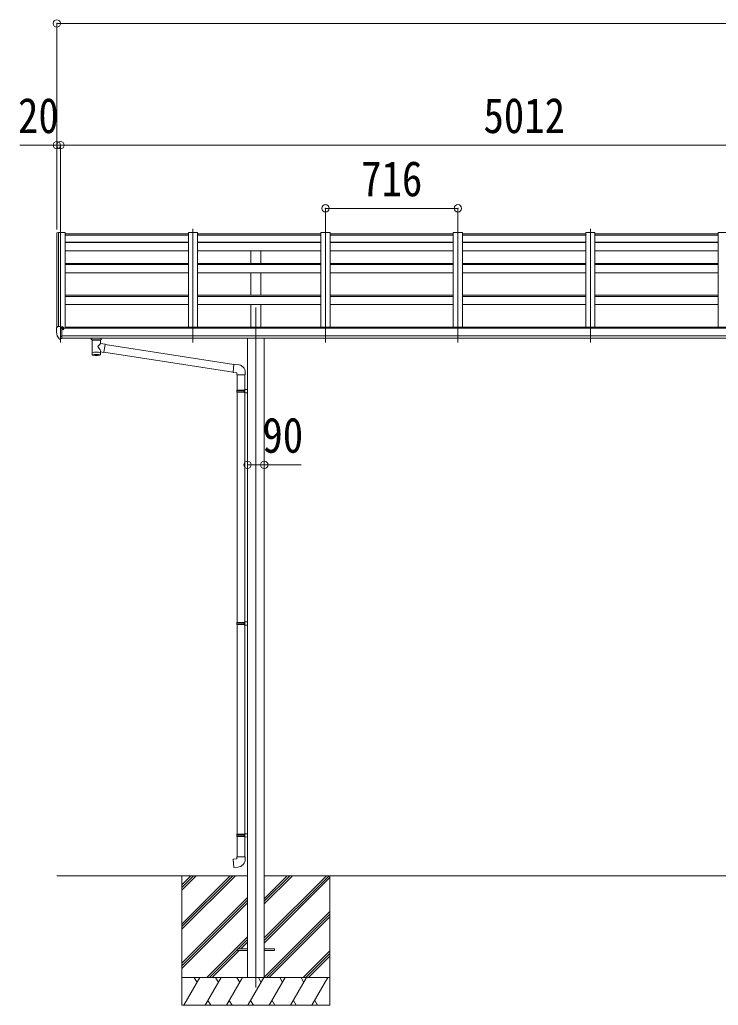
# Model space of a CAD drawing. Units: millimetres at full size, sheet at 1:40; some dimension numbers follow another scale. Extents: x -11181 to 11305, y -7804 to 7716.
# Drawn here: x 583 to 4359, y -4954 to 373 of the extents above; entities that cross this region are included whole.
import ezdxf
from ezdxf.enums import TextEntityAlignment as Align

# ---------------------------------------------------------------- set-up
doc = ezdxf.new("R2010")
doc.units = ezdxf.units.MM
doc.header["$LTSCALE"] = 40
doc.header["$PDMODE"] = 32
doc.header["$PDSIZE"] = 40
for name, color, linetype, lineweight in [('0-0_0', 7, 'Continuous', 9), ('0-1_本体', 4, 'Continuous', 9), ('0-2_部品', 7, 'Continuous', 9), ('0-8_PARTS2', 7, 'Continuous', 9), ('0-A_寸法', 6, 'Continuous', 9)]:
    doc.layers.add(name, color=color, linetype=linetype, lineweight=lineweight)
doc.styles.add('ＭＳ ゴシック', font='')
doc.styles.get('ＭＳ ゴシック').set_extended_font_data('MS Gothic')

msp = doc.modelspace()

# ---------------------------------------------------------------- linework, layer by layer
at = {"layer": '0-0_0'}
for p, q in [((783.69, -4254.08), (1814.49, -4254.08)), ((1459.69, -4254.08), (1459.69, -4954.08)), ((1459.69, -4514.81), (1720.42, -4254.08)), ((1459.69, -4528.95), (1734.56, -4254.08)), ((1459.69, -4543.09), (1748.7, -4254.08)), ((1459.69, -4330.96), (1536.57, -4254.08)), ((1459.69, -4316.82), (1522.43, -4254.08)), ((1459.69, -4302.68), (1508.29, -4254.08)), ((1904.89, -4590.11), (2240.92, -4254.08)), ((1904.89, -4604.25), (2255.06, -4254.08)), ((1904.89, -4406.26), (2057.07, -4254.08)), ((1904.89, -4392.12), (2042.93, -4254.08)), ((1904.89, -4377.97), (2028.79, -4254.08)), ((1904.89, -4254.08), (4714.49, -4254.08)), ((2259.69, -4254.08), (2259.69, -4954.08)), ((1904.89, -4618.39), (2259.69, -4263.59)), ((1459.69, -4726.94), (1814.49, -4372.14)), ((1459.69, -4741.08), (1814.49, -4386.28)), ((1459.69, -4755.22), (1814.49, -4400.42)), ((1904.89, -4802.24), (2259.69, -4447.44)), ((1917.19, -4804.08), (2259.69, -4461.58)), ((1931.33, -4804.08), (2259.69, -4475.72)), ((1594.68, -4804.08), (1814.49, -4584.27)), ((1763.33, -4649.57), (1814.49, -4598.41)), ((1777.48, -4649.57), (1814.49, -4612.56)), ((1608.82, -4804.08), (1759.69, -4653.21)), ((1622.97, -4804.08), (1768.48, -4658.57)), ((2115.18, -4804.08), (2259.69, -4659.57)), ((2129.32, -4804.08), (2259.69, -4673.71)), ((2143.47, -4804.08), (2259.69, -4687.86)), ((2259.69, -4804.08), (1459.69, -4804.08)), ((1469.98, -4954.08), (1556.58, -4804.08)), ((1541.58, -4830.06), (1526.58, -4804.08)), ((1585.45, -4954.08), (1672.05, -4804.08)), ((1657.05, -4830.06), (1642.05, -4804.08)), ((1700.92, -4954.08), (1787.52, -4804.08)), ((1772.52, -4830.06), (1757.52, -4804.08)), ((1816.39, -4954.08), (1902.99, -4804.08)), ((1887.99, -4830.06), (1872.99, -4804.08)), ((1931.86, -4954.08), (2018.46, -4804.08)), ((2003.46, -4830.06), (1988.46, -4804.08)), ((2047.33, -4954.08), (2133.93, -4804.08)), ((2103.93, -4804.08), (2118.93, -4830.06)), ((2162.8, -4954.08), (2249.4, -4804.08)), ((1459.69, -4954.08), (2259.69, -4954.08)), ((1600.45, -4928.1), (1615.45, -4954.08)), ((1715.92, -4928.1), (1730.92, -4954.08)), ((1831.39, -4928.1), (1846.39, -4954.08)), ((1946.86, -4928.1), (1961.86, -4954.08)), ((2062.33, -4928.1), (2077.33, -4954.08)), ((2177.8, -4928.1), (2192.8, -4954.08))]:
    msp.add_line(p, q, dxfattribs=at)
at = {"layer": '0-1_本体'}
for p, q in [((783.7, -779.15), (783.68, -1291.23)), ((784.64, -778.26), (792.47, -777.85)), ((792.69, -777.93), (792.69, -1284.69)), ((792.77, -778.05), (793.39, -779.67)), ((828.69, -777.84), (828.69, -1294.87)), ((1494.69, -783.93), (828.69, -783.93)), ((828.69, -790.84), (1494.69, -790.84)), ((1494.69, -777.84), (1494.69, -1284.46)), ((1544.69, -777.84), (1494.69, -777.84)), ((1544.69, -777.84), (1544.69, -1284.46)), ((2210.69, -783.93), (1544.69, -783.93)), ((1544.69, -790.84), (2210.69, -790.84)), ((2210.69, -777.84), (2210.69, -1284.46)), ((2260.69, -777.84), (2210.69, -777.84)), ((2260.69, -777.84), (2260.69, -1284.46)), ((2926.69, -783.93), (2260.69, -783.93)), ((2260.69, -790.84), (2926.69, -790.84)), ((2926.69, -777.84), (2926.69, -1284.46)), ((2976.69, -777.84), (2926.69, -777.84)), ((2976.69, -777.84), (2976.69, -1284.46)), ((3642.69, -783.93), (2976.69, -783.93)), ((2976.69, -790.84), (3642.69, -790.84)), ((3642.69, -777.84), (3642.69, -1284.46)), ((3692.69, -777.84), (3642.69, -777.84)), ((3692.69, -777.84), (3692.69, -1284.46)), ((4358.69, -783.93), (3692.69, -783.93)), ((3692.69, -790.84), (4358.69, -790.84)), ((4358.69, -777.84), (4358.69, -1284.46)), ((4408.69, -777.84), (4358.69, -777.84)), ((828.69, -828.64), (1494.69, -828.64)), ((828.69, -831.75), (1494.69, -831.75)), ((1544.69, -828.64), (2210.69, -828.64)), ((1544.69, -831.75), (2210.69, -831.75)), ((2260.69, -828.64), (2926.69, -828.64)), ((2260.69, -831.75), (2926.69, -831.75)), ((2976.69, -828.64), (3642.69, -828.64)), ((2976.69, -831.75), (3642.69, -831.75)), ((3692.69, -828.64), (4358.69, -828.64)), ((3692.69, -831.75), (4358.69, -831.75)), ((828.69, -876.4), (1494.69, -876.4)), ((1544.69, -876.4), (2210.69, -876.4)), ((1832.19, -943.31), (1832.19, -876.4)), ((1887.19, -943.31), (1887.19, -876.4)), ((2260.69, -876.4), (2926.69, -876.4)), ((2976.69, -876.4), (3642.69, -876.4)), ((3692.69, -876.4), (4358.69, -876.4)), ((828.69, -944.65), (1494.69, -944.65)), ((828.69, -950.84), (1494.69, -950.84)), ((1544.69, -944.65), (2210.69, -944.65)), ((1544.69, -950.84), (2210.69, -950.84)), ((2260.69, -944.65), (2926.69, -944.65)), ((2260.69, -950.84), (2926.69, -950.84)), ((2976.69, -944.65), (3642.69, -944.65)), ((2976.69, -950.84), (3642.69, -950.84)), ((3692.69, -944.65), (4358.69, -944.65)), ((3692.69, -950.84), (4358.69, -950.84)), ((828.69, -994.65), (1494.69, -994.65)), ((1544.69, -994.65), (2210.69, -994.65)), ((1832.19, -1116.2), (1832.19, -994.65)), ((1887.19, -1116.2), (1887.19, -994.65)), ((2260.69, -994.65), (2926.69, -994.65)), ((2976.69, -994.65), (3642.69, -994.65)), ((3692.69, -994.65), (4358.69, -994.65)), ((828.69, -1116.2), (1494.69, -1116.2)), ((1544.69, -1116.2), (2210.69, -1116.2)), ((2260.69, -1116.2), (2926.69, -1116.2)), ((2976.69, -1116.2), (3642.69, -1116.2)), ((3692.69, -1116.2), (4358.69, -1116.2)), ((828.69, -1123.2), (1494.69, -1123.2)), ((828.69, -1166.75), (1494.69, -1166.75)), ((1544.69, -1123.2), (2210.69, -1123.2)), ((1544.69, -1166.75), (2210.69, -1166.75)), ((1832.19, -1288.16), (1832.19, -1166.75)), ((1887.19, -1288.16), (1887.19, -1166.75)), ((2260.69, -1123.2), (2926.69, -1123.2)), ((2260.69, -1166.75), (2926.69, -1166.75)), ((2976.69, -1123.2), (3642.69, -1123.2)), ((2976.69, -1166.75), (3642.69, -1166.75)), ((3692.69, -1123.2), (4358.69, -1123.2)), ((3692.69, -1166.75), (4358.69, -1166.75)), ((5809.19, -1294.87), (810.19, -1294.87)), ((833.69, -1294.87), (833.69, -1288.16)), ((5785.69, -1288.16), (833.69, -1288.16)), ((810.19, -1336.09), (5809.19, -1336.09)), ((5809.19, -1347.94), (810.19, -1347.87)), ((1814.49, -1348.03), (1814.49, -4804.1)), ((1904.89, -1348.03), (1904.89, -4804.1))]:
    msp.add_line(p, q, dxfattribs=at)
msp.add_lwpolyline([(793.39, -1284.69), (793.39, -777.84), (828.69, -777.84)], dxfattribs=at)
msp.add_circle((817.66, -1299.6), 3, dxfattribs=at)
for centre, radius, start, end in [((784.69, -779.26), 1, 93, 173.32986), ((792.49, -778.15), 0.301, 21.06327, 92.86679)]:
    msp.add_arc(centre, radius, start, end, dxfattribs=at)
at = {"layer": '0-2_部品'}
for p, q in [((781.49, -1294.05), (781.49, -1294.68)), ((788.4, -1285.25), (784.33, -1291.05)), ((803.49, -1353.18), (803.49, -1284.68)), ((804.99, -1285.59), (803.49, -1285.59)), ((809.99, -1294.41), (803.49, -1294.01)), ((804.99, -1285.59), (804.99, -1291.76)), ((814.66, -1287.09), (804.99, -1286.37)), ((804.99, -1289.36), (818.99, -1289.42)), ((814.46, -1299.59), (814.99, -1299.59)), ((814.99, -1299.59), (815.29, -1299.59)), ((815.49, -1289.41), (815.49, -1287.51)), ((819.99, -1290.53), (819.99, -1294.86)), ((795.87, -1351.37), (786.12, -1335.99)), ((801.99, -1353.09), (798.28, -1352.86)), ((801.99, -1353.09), (803.49, -1353.18)), ((803.49, -1350.98), (803.99, -1350.98)), ((803.99, -1350.98), (804.49, -1349.98)), ((809.99, -1349.98), (804.49, -1349.98)), ((969.99, -1354.18), (969.99, -1348.07)), ((974.09, -1358.68), (974.07, -1438.98)), ((1019.89, -1376.26), (1019.89, -1358.67)), ((1045.11, -1380.16), (1019.89, -1376.25)), ((1023.99, -1354.18), (1023.99, -1348.07)), ((1045.11, -1380.16), (1038.09, -1425.42)), ((1740.22, -1490.07), (1044.8, -1382.18)), ((1019.91, -1438.98), (1019.89, -1422.35)), ((1019.89, -1422.6), (1038.09, -1425.42)), ((1736.55, -1532), (1038.36, -1423.68)), ((1761.21, -1490.13), (1740.38, -1488.3)), ((1802.29, -1545.87), (1802.29, -1534.95)), ((1756.29, -1545.87), (1802.29, -1545.87)), ((1758.29, -1545.87), (1758.29, -1628.53)), ((1800.29, -1545.87), (1800.29, -1625.97)), ((1756.29, -1630.53), (1757.29, -1628.53)), ((1756.29, -1630.53), (1800.29, -1630.53)), ((1756.29, -1630.53), (1756.29, -1638.53)), ((1756.29, -1638.53), (1800.29, -1638.53)), ((1756.29, -1638.53), (1757.29, -1640.53)), ((1757.29, -1628.53), (1800.29, -1628.53)), ((1757.29, -1640.53), (1800.29, -1640.53)), ((1758.29, -1640.53), (1758.29, -2884.72)), ((1795.81, -1630.53), (1795.38, -1628.53)), ((1798.29, -1626.03), (1814.29, -1625.56)), ((1798.29, -1628.03), (1798.29, -1626.03)), ((1798.29, -1628.03), (1800.29, -1628.03)), ((1798.29, -1643.03), (1798.29, -1641.03)), ((1798.29, -1643.03), (1814.29, -1643.5)), ((1800.29, -1643.09), (1800.29, -2882.16)), ((1814.29, -1625.56), (1814.29, -1643.5)), ((1756.29, -2886.72), (1757.29, -2884.72)), ((1756.29, -2886.72), (1800.29, -2886.72)), ((1756.29, -2886.72), (1756.29, -2894.72)), ((1756.29, -2894.72), (1800.29, -2894.72)), ((1756.29, -2894.72), (1757.29, -2896.72)), ((1757.29, -2884.72), (1800.29, -2884.72)), ((1757.29, -2896.72), (1800.29, -2896.72)), ((1758.29, -2896.72), (1758.29, -4029.88)), ((1795.81, -2886.72), (1795.38, -2884.72)), ((1798.29, -2882.22), (1814.29, -2881.75)), ((1798.29, -2884.22), (1798.29, -2882.22)), ((1798.29, -2884.22), (1800.29, -2884.22)), ((1798.29, -2899.22), (1798.29, -2897.22)), ((1798.29, -2899.22), (1814.29, -2899.69)), ((1800.29, -2899.28), (1800.29, -4027.32)), ((1814.29, -2881.75), (1814.29, -2899.69)), ((1756.29, -4031.88), (1757.29, -4029.88)), ((1756.29, -4031.88), (1800.29, -4031.88)), ((1756.29, -4031.88), (1756.29, -4039.88)), ((1756.29, -4039.88), (1800.29, -4039.88)), ((1756.29, -4039.88), (1757.29, -4041.88)), ((1757.29, -4029.88), (1800.29, -4029.88)), ((1757.29, -4041.88), (1800.29, -4041.88)), ((1758.29, -4041.88), (1758.29, -4151.88)), ((1795.81, -4031.88), (1795.38, -4029.88)), ((1798.29, -4027.38), (1814.29, -4026.91)), ((1798.29, -4029.38), (1798.29, -4027.38)), ((1798.29, -4029.38), (1800.29, -4029.38)), ((1798.29, -4044.38), (1798.29, -4042.38)), ((1798.29, -4044.38), (1814.29, -4044.85)), ((1800.29, -4044.44), (1800.29, -4151.88)), ((1814.29, -4026.91), (1814.29, -4044.85)), ((1756.29, -4151.88), (1802.29, -4151.88)), ((1756.29, -4161.88), (1756.29, -4151.88)), ((1802.29, -4151.88), (1802.29, -4162.79))]:
    msp.add_line(p, q, dxfattribs=at)
at = {"layer": '0-2_部品', "color": 4}
for p, q in [((1759.49, -4649.57), (1759.49, -4658.57)), ((1759.49, -4649.57), (1814.49, -4649.57)), ((1759.49, -4658.57), (1814.49, -4658.57)), ((1904.49, -4649.57), (1959.49, -4649.57)), ((1904.49, -4658.57), (1959.49, -4658.57)), ((1959.49, -4649.57), (1959.49, -4658.57))]:
    msp.add_line(p, q, dxfattribs=at)
at = {"layer": '0-2_部品'}
for points in [[(803.49, -1284.68), (791.49, -1284.68), (789.16, -1284.82)], [(809.99, -1349.98), (809.99, -1291.76), (804.99, -1291.76)], [(814.66, -1287.09), (814.83, -1287.11), (814.99, -1287.14), (815.13, -1287.19), (815.26, -1287.24), (815.36, -1287.3), (815.43, -1287.36), (815.48, -1287.44), (815.49, -1287.51)], [(815.29, -1298.41), (815.29, -1299.59), (819.99, -1299.59)], [(819.99, -1297.98), (819.99, -1299.59), (820.46, -1299.59)], [(803.49, -1339.29), (806.65, -1338.88), (809.99, -1338.45)], [(970.03, -1354.24), (970, -1353.88), (970.25, -1352.93), (970.77, -1352.04), (971.57, -1351.21), (972.69, -1350.41), (974.09, -1349.68)], [(970.03, -1354.13), (970, -1354.48), (970.25, -1355.44), (970.77, -1356.32), (971.57, -1357.16), (972.69, -1357.96), (974.09, -1358.68)], [(1019.89, -1349.7), (1020.12, -1349.79), (1021.48, -1350.52), (1022.59, -1351.37), (1023.35, -1352.24), (1023.81, -1353.14), (1023.98, -1354.02)], [(1019.89, -1358.67), (1020.12, -1358.58), (1021.48, -1357.84), (1022.59, -1357), (1023.35, -1356.13), (1023.81, -1355.23), (1023.98, -1354.34)], [(1740.38, -1488.3), (1736.37, -1534.13), (1756.29, -1535.87), (1756.29, -1545.87)], [(1795.81, -1630.53), (1795.81, -1638.53), (1795.38, -1640.53)], [(1798.29, -1641.03), (1800.29, -1641.03), (1800.29, -1628.03)], [(1795.81, -2886.72), (1795.81, -2894.72), (1795.38, -2896.72)], [(1798.29, -2897.22), (1800.29, -2897.22), (1800.29, -2884.22)], [(1795.81, -4031.88), (1795.81, -4039.88), (1795.38, -4041.88)], [(1798.29, -4042.38), (1800.29, -4042.38), (1800.29, -4029.38)], [(1761.21, -4207.62), (1740.38, -4209.45), (1736.37, -4163.62), (1756.29, -4161.88)]]:
    msp.add_lwpolyline(points, dxfattribs=at)
for centre, radius, start, end in [((784.49, -1294.05), 3, 93, 180), ((973.98, -1294.68), 192.49, 180.0008, 192.1233), ((789.22, -1285.82), 1, 93.5, 145), ((817.49, -1299.59), 2.5, 151.64236, 180), ((817.49, -1299.59), 2.5, 0, 151.64236), ((788.72, -1334.49), 3, 191.83348, 210), ((798.46, -1349.87), 3, 210, 266.5), ((987.06, -1399.4), 51.38, 92.46126, 104.61963), ((1006.94, -1399.4), 51.38, 75.38037, 87.53874), ((1757.29, -1534.95), 45, 0, 85), ((1757.29, -4162.79), 45, 275, 0)]:
    msp.add_arc(centre, radius, start, end, dxfattribs=at)
for centre, major_axis, ratio, start_param, end_param in [((818.99, -1290.52), (-0.02, 1.1), 0.906239, 4.6917496, 6.2625459), ((996.99, -1359.88), (-22.91, -0.42), 0.072511, 4.711586, 6.2823824), ((997.01, -1358.25), (-22.91, -0.42), 0.072511, 4.711586, 6.2823824), ((996.96, -1358.25), (22.92, -0.42), 0.07247, 0.0008089, 1.5716053), ((996.96, -1359.88), (22.92, -0.42), 0.07247, 0.0008089, 1.5716053), ((999.54, -1398.45), (20.32, 22.25), 0.045535, 4.9756507, 6.2441899), ((1007.99, -1354.18), (16, 0), 0.361356, 0, 0.0194874), ((1007.99, -1354.18), (16, 0), 0.361356, 6.2636979, 6.2831853), ((996.99, -1438.98), (22.92, 0), 0.101955, 6.2829723, 9.4248207), ((996.99, -1426.53), (22.91, 0), 0.122865, 6.2831853, 9.424778), ((996.99, -1395.81), (-22.81, 26.62), 0.234429, 3.1563334, 4.5976381), ((996.99, -1438.98), (22.92, 0), 0.101955, 3.1415499, 6.2833984)]:
    msp.add_ellipse(centre, major_axis=major_axis, ratio=ratio, start_param=start_param, end_param=end_param, dxfattribs=at)
at = {"layer": '0-8_PARTS2', "color": 2}
for p, q in [((803.69, -757.1), (803.69, -1371.29)), ((1519.69, -757.1), (1519.69, -1371.29)), ((2235.69, -757.1), (2235.69, -1371.29)), ((2951.69, -757.1), (2951.69, -1371.29)), ((3667.69, -757.1), (3667.69, -1371.29)), ((1859.69, -1182.48), (1859.69, -4857.71))]:
    msp.add_line(p, q, dxfattribs=at)
at = {"layer": '0-A_寸法'}
for p, q in [((783.7, 353.03), (783.7, -305.07)), ((783.7, 353.03), (7267.68, 353.03)), ((783.7, -305.07), (583.7, -305.07)), ((783.7, -305.07), (783.7, -760.64)), ((803.7, -305.07), (783.7, -305.07)), ((803.7, -305.07), (803.7, -760.64)), ((803.7, -305.07), (803.7, -760.64)), ((803.7, -305.07), (5815.69, -305.07)), ((2235.69, -646.51), (2235.69, -764.11)), ((2235.69, -646.51), (2951.69, -646.51)), ((2951.69, -646.51), (2951.69, -764.11)), ((1814.49, -2032.82), (1904.89, -2032.82)), ((1904.89, -2032.82), (2104.89, -2032.82))]:
    msp.add_line(p, q, dxfattribs=at)
for p in [(783.7, 353.03), (783.7, -305.07), (803.7, -305.07), (2235.69, -646.51), (2951.69, -646.51), (1814.49, -2032.82), (1904.89, -2032.82)]:
    msp.add_point(p, dxfattribs=at)

# ---------------------------------------------------------------- texts
at = {"layer": '0-A_寸法', "color": 7, "style": 'ＭＳ ゴシック', "width": 0.85}
for s, p in [('20', (573.7, -297.07)), ('5012', (3089.69, -297.07)), ('716', (2428.69, -638.51)), ('90', (1894.89, -2024.82))]:
    msp.add_text(s, height=190.6, dxfattribs=at).set_placement(p, align=Align.BOTTOM_LEFT)

doc.saveas('drawing.dxf')
